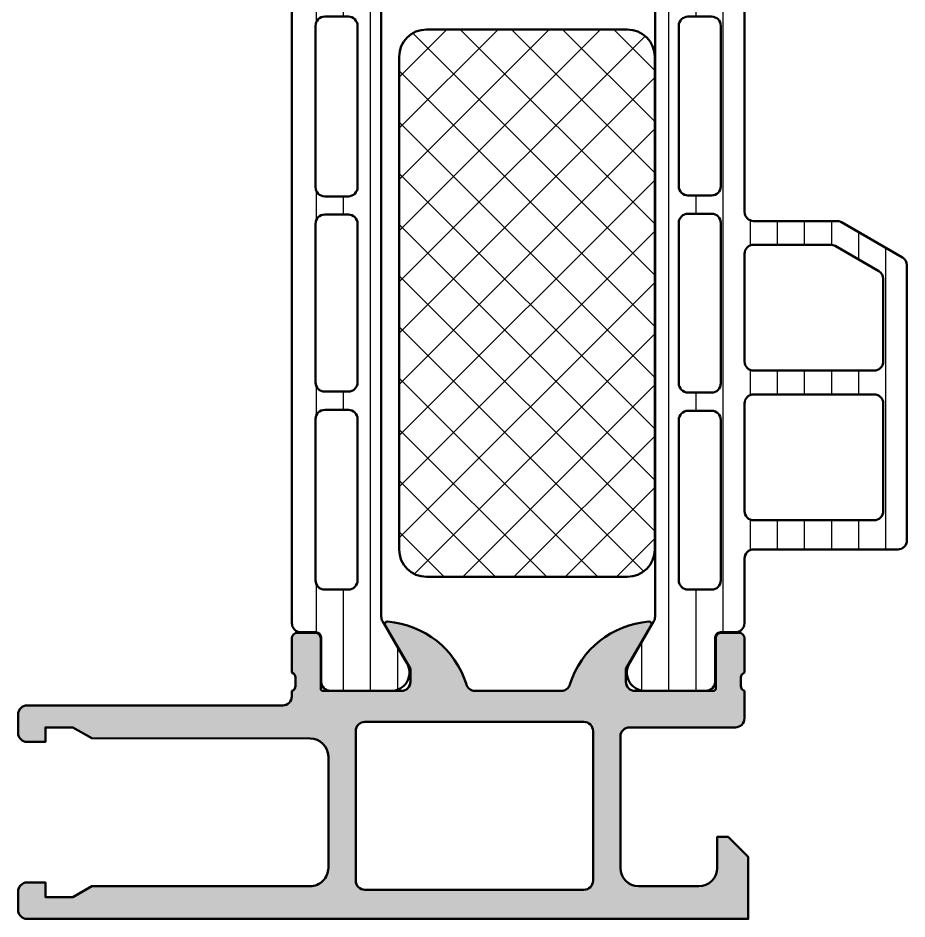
# Model space of a CAD drawing. Extents: x 0 to 69, y 0 to 75.
# Drawn here: x 0 to 48.7, y 0 to 49.37 of the extents above; entities that cross this region are included whole.
import ezdxf

# ---------------------------------------------------------------- set-up
doc = ezdxf.new("R2010")
doc.units = 0
for name, color, linetype, lineweight in [('0S-Alu contour', 7, 'Continuous', 50), ('0S-Alu hatch', 252, 'Continuous', 25), ('0S-Plastic contour', 254, 'Continuous', 50), ('0S-Plastic hatch', 253, 'Continuous', 25), ('0S-PT contour', 91, 'Continuous', 50), ('0S-PT hatch', 103, 'Continuous', 25)]:
    doc.layers.add(name, color=color, linetype=linetype, lineweight=lineweight)
pattern_1 = [(90, (0, 0), (-1.4859, 0), [])]

# ---------------------------------------------------------------- blocks, each defined once
blk = doc.blocks.new('391640__57F4841A_8E5F_4AEF_8D72_EF0BA6376E39_')
at = {"layer": '0S-Alu hatch'}
h = blk.add_hatch(color=256, dxfattribs=at)
edge = h.paths.add_edge_path()
edge.add_line((-7.1e-15, 10.20070611864122), (-4.615e-13, 11.20252765612186))
edge.add_ellipse((0.4999999999997229, 11.20252765612186), major_axis=(-0.5000000000001844, 0), ratio=1, start_angle=269.97640643248565, end_angle=360, ccw=False)
edge.add_line((0.5002058927116125, 11.70252761373023), (14.49994390306346, 11.70095692889913))
edge.add_arc((14.4999999999993, 12.20095692575204), 0.4999999999997801, 269.9935717646517, 360)
edge.add_line((14.99999999999908, 12.20095692575204), (14.99999999999953, 12.5003734770396))
edge.add_arc((14.9211635534565, 12.76789406903269), 0.2788950563274086, 286.4198764194922, 361.1645893740976)
edge.add_line((15.20000099999952, 12.77356247703107), (15.20000099999951, 13.22715647703105))
edge.add_arc((14.92113290435633, 13.23281713650811), 0.278925541737161, 358.8371299271147, 433.5754054446465)
edge.add_line((14.99999999999949, 13.50036047703106), (14.99999999999945, 15.38037147703957))
edge.add_ellipse((15.29999999999945, 15.38037147703958), major_axis=(-0.2999999999999936, 0), ratio=1, start_angle=270, end_angle=360, ccw=False)
edge.add_line((15.29999999999945, 15.68037147703957), (16.27997431904223, 15.68037147703959))
edge.add_ellipse((16.27997431904223, 15.38037147703958), major_axis=(-0.3000000000000096, 0), ratio=1, start_angle=180, end_angle=270.0000000000007, ccw=False)
edge.add_line((16.57997431904224, 15.38037147703958), (16.5799743190423, 12.62036983565664))
edge.add_arc((16.6999743190423, 12.62036983565664), 0.120000000000001, 180, 270.000099348342)
edge.add_line((16.69997452711698, 12.50036983565683), (20.99999845198821, 12.50037729170797))
edge.add_arc((21.00001133424187, 13.00036440931594), 0.4999871177739237, 269.9985237644344, 360.0006019649143)
edge.add_line((21.4999984519882, 13.00036966231546), (21.49999845198818, 13.70037423995017))
edge.add_line((21.49999845198818, 13.70037423995017), (20.11914478022393, 16.09209081206247))
edge.add_ellipse((20.23753055012083, 16.16044064370761), major_axis=(-0.1367000000000044, 0), ratio=1, start_angle=-94.4727263920621, end_angle=29.999918520386075, ccw=False)
edge.add_ellipse((19.8642665127718, 11.38863218905955), major_axis=(-4.923085062803546, 0), ratio=1, start_angle=197.2895527157367, end_angle=265.52727360794245, ccw=False)
edge.add_arc((25.04230951399229, 13.00037729170768), 0.4999999999996086, 197.2895527157381, 270.0000000000033)
edge.add_line((25.04230951399232, 12.50037729170807), (29.75769048600585, 12.50037729170807))
edge.add_arc((29.75769048600588, 13.00037729170768), 0.4999999999996092, 269.9999999999968, 342.7104472842616)
edge.add_ellipse((34.93573348722637, 11.38863218905955), major_axis=(-4.923085062803544, 0), ratio=1, start_angle=274.4727263920575, end_angle=342.7104472842633, ccw=False)
edge.add_ellipse((34.56246944987734, 16.16044064370761), major_axis=(-0.1367000000000026, 0), ratio=1, start_angle=150.0000814796147, end_angle=274.4727263920608, ccw=False)
edge.add_line((34.68085521977425, 16.09209081206247), (33.30000154800999, 13.70037423995017))
edge.add_line((33.30000154800999, 13.70037423995017), (33.30000154800997, 13.00036966231345))
edge.add_arc((33.79998866575629, 13.00036440931594), 0.4999871177739239, 179.9993980350857, 270.0014762355656)
edge.add_line((33.80000154800996, 12.50037729170797), (38.10002547288119, 12.50036983565683))
edge.add_arc((38.10002568095587, 12.62036983565664), 0.1200000000000002, 269.9999006516579, 360)
edge.add_line((38.22002568095587, 12.62036983565664), (38.22002568095593, 15.3803714770396))
edge.add_ellipse((38.52002568095593, 15.38037147703958), major_axis=(-0.3000000000000043, 0), ratio=1, start_angle=269.99999999999864, end_angle=360, ccw=False)
edge.add_line((38.52002568095594, 15.68037147703959), (39.49999999999872, 15.68037147703957))
edge.add_ellipse((39.49999999999872, 15.38037147703958), major_axis=(-0.29999999999999, 0), ratio=1, start_angle=180, end_angle=270, ccw=False)
edge.add_line((39.79999999999871, 15.38037147703958), (39.79999999999868, 13.50036047703106))
edge.add_arc((39.87886709564184, 13.23281713650811), 0.2789255417371593, 106.4245945553528, 181.1628700728853)
edge.add_line((39.59999899999866, 13.22715647703105), (39.59999899999865, 12.77356247703107))
edge.add_arc((39.87883644654355, 12.76789406903265), 0.2788950563292857, 178.8354106259018, 253.5801235805073)
edge.add_line((39.79999999999998, 12.50037347703776), (39.79999999999998, 10.99999999999999))
edge.add_ellipse((39.29999999999998, 11), major_axis=(-0.5, 0), ratio=1, start_angle=90, end_angle=180, ccw=False)
edge.add_line((39.29999999999998, 10.5), (33.5, 10.5))
edge.add_arc((33.5, 10), 0.5, 90, 180)
edge.add_line((32.99999999999999, 10), (33.00000000000002, 2.800000000000011))
edge.add_arc((34.00000000000002, 2.800000000000011), 1, 180, 270)
edge.add_line((34.00000000000002, 1.800000000000011), (37.3, 1.800000000000011))
edge.add_arc((37.3, 2.800000000000011), 1, 270, 360)
edge.add_line((38.3, 2.800000000000011), (38.3, 4.5))
edge.add_line((38.3, 4.5), (38.9, 4.5))
edge.add_line((38.9, 4.5), (40, 3.400000000000005))
edge.add_line((40, 3.400000000000005), (40, 0))
edge.add_line((40, 0), (0.4999998317707579, 0.0003963651321328))
edge.add_ellipse((0.5000000000655476, 0.5003963651976592), major_axis=(-0.5000000000655547, 0), ratio=1, start_angle=0, end_angle=89.9999807148377, ccw=False)
edge.add_line((-7.1e-15, 0.5003963651976592), (-7.1e-15, 1.500373477039374))
edge.add_ellipse((0.4999999999998792, 1.500373477039602), major_axis=(-0.4999999999998864, 0), ratio=1, start_angle=270.0000000000391, end_angle=360, ccw=False)
edge.add_line((0.4999999999995381, 2.000373477039488), (1.499952587890213, 2.000373477039488))
edge.add_line((1.499952587890213, 2.000373477039488), (1.499952587890213, 1.199927920398863))
edge.add_line((1.499952587890213, 1.199927920398863), (2.999952587890213, 1.199927920398863))
edge.add_line((2.999952587890213, 1.199927920398863), (4.040299210357254, 1.800579423008571))
edge.add_line((4.040299210357254, 1.800579423008571), (15.99984386901814, 1.799265498219142))
edge.add_arc((15.99995492538559, 2.799265061905736), 0.9999995698533547, 269.9936369361072, 360.0000249938498)
edge.add_line((16.99995449523884, 2.79926549813052), (16.9999544952393, 8.899711245594176))
edge.add_arc((15.99995466912876, 8.899711424385394), 0.9999998261105549, 359.9999897547162, 449.9943272447731)
edge.add_line((16.00005367736775, 9.899711245594634), (4.038745674895828, 9.90089094072357))
edge.add_line((4.038745674895828, 9.90089094072357), (2.999952587890213, 10.50063287645389))
edge.add_line((2.999952587890213, 10.50063287645389), (1.499952587890213, 10.50063287645355))
edge.add_line((1.499952587890213, 10.50063287645355), (1.499952587890668, 9.700706118641051))
edge.add_line((1.499952587890668, 9.700706118641051), (0.4999999999999929, 9.700706118641051))
edge.add_ellipse((0.5000000000001635, 10.20070611864122), major_axis=(-0.5000000000001706, 0), ratio=1, start_angle=0, end_angle=89.99999999998039, ccw=False)
edge = h.paths.add_edge_path()
edge.add_arc((31.00000000000014, 10.30037347703913), 0.4999999999998579, 0, 89.99999999996417)
edge.add_line((31.00000000000045, 10.80037347703899), (18.99999961852972, 10.80037347703899))
edge.add_arc((18.99999961852994, 10.30037347703921), 0.4999999999997727, 90.00000000002605, 180)
edge.add_line((18.49999961853017, 10.30037347703921), (18.49999961853017, 2.10039337259252))
edge.add_arc((18.9999967458978, 2.100390619168769), 0.4999971273752095, 179.9996844789419, 270.0003291812611)
edge.add_line((18.99999961852972, 1.600393491801811), (31.00000000000045, 1.60039349180181))
edge.add_arc((31.00000000000045, 2.10039349180181), 0.5, 270, 360)
edge.add_line((31.50000000000045, 2.10039349180181), (31.49999999999999, 10.30037347703899))
at = {"layer": '0S-Alu contour', "color": 7}
for points in [[(21.4999984519882, 13.00036966231546), (21.49999845198818, 13.70037423995017), (20.11914478022393, 16.09209081206247)], [(34.68085521977425, 16.09209081206247), (33.30000154800999, 13.70037423995017), (33.30000154800997, 13.00036966231345)], [(14.99999999999949, 13.50036047703106), (14.99999999999945, 15.38037147703957)], [(15.29999999999945, 15.68037147703957), (16.27997431904223, 15.68037147703959)], [(16.57997431904224, 15.38037147703958), (16.5799743190423, 12.62036983565664)], [(38.22002568095587, 12.62036983565664), (38.22002568095593, 15.3803714770396)], [(38.52002568095594, 15.68037147703959), (39.49999999999872, 15.68037147703957)], [(39.79999999999871, 15.38037147703958), (39.79999999999868, 13.50036047703106)], [(15.20000099999952, 12.77356247703107), (15.20000099999951, 13.22715647703105)], [(39.59999899999866, 13.22715647703105), (39.59999899999865, 12.77356247703107)], [(14.99999999999908, 12.20095692575204), (14.99999999999953, 12.5003734770396)], [(16.69997452711698, 12.50036983565683), (20.99999845198821, 12.50037729170797)], [(25.04230951399232, 12.50037729170807), (29.75769048600585, 12.50037729170807)], [(33.80000154800996, 12.50037729170797), (38.10002547288119, 12.50036983565683)], [(39.79999999999998, 12.50037347703776), (39.79999999999998, 10.99999999999999)], [(0.5002058927116125, 11.70252761373023), (14.49994390306346, 11.70095692889913)], [(-7.1e-15, 10.20070611864122), (-4.615e-13, 11.20252765612186)], [(16.00005367736775, 9.899711245594634), (4.038745674895828, 9.90089094072357), (2.999952587890213, 10.50063287645389), (1.499952587890213, 10.50063287645355), (1.499952587890668, 9.700706118641051), (0.4999999999999929, 9.700706118641051)], [(31.00000000000045, 10.80037347703899), (18.99999961852972, 10.80037347703899)], [(39.29999999999998, 10.5), (33.5, 10.5)], [(18.49999961853017, 10.30037347703921), (18.49999961853017, 2.10039337259252)], [(31.50000000000045, 2.10039349180181), (31.49999999999999, 10.30037347703899)], [(32.99999999999999, 10), (33.00000000000002, 2.800000000000011)], [(16.99995449523884, 2.79926549813052), (16.9999544952393, 8.899711245594176)], [(38.3, 2.800000000000011), (38.3, 4.5), (38.9, 4.5), (40, 3.400000000000005), (40, 0), (0.4999998317707579, 0.0003963651321328)], [(0.4999999999995381, 2.000373477039488), (1.499952587890213, 2.000373477039488), (1.499952587890213, 1.199927920398863), (2.999952587890213, 1.199927920398863), (4.040299210357254, 1.800579423008571), (15.99984386901814, 1.799265498219142)], [(-7.1e-15, 0.5003963651976592), (-7.1e-15, 1.500373477039374)], [(18.99999961852972, 1.600393491801811), (31.00000000000045, 1.60039349180181)], [(34.00000000000002, 1.800000000000011), (37.3, 1.800000000000011)]]:
    blk.add_lwpolyline(points, dxfattribs=at)
at = {"layer": '0S-Alu contour', "color": 7, "extrusion": (0, 0, -1)}
for centre, radius, start, end in [((-20.23753055012083, 16.16044064370761), 0.1367000000000044, 330.0000814796139, 94.47272639206219), ((-19.8642665127718, 11.38863218905955), 4.923085062803546, 94.47272639205757, 162.7104472842633), ((-34.93573348722637, 11.38863218905955), 4.923085062803544, 17.28955271573672, 85.52727360794252), ((-34.56246944987734, 16.16044064370761), 0.1367000000000026, 85.52727360793921, 209.9999185203853), ((-15.29999999999945, 15.38037147703958), 0.2999999999999936, 0, 90), ((-16.27997431904223, 15.38037147703958), 0.3000000000000096, 89.99999999999935, 180), ((-38.52002568095593, 15.38037147703958), 0.3000000000000043, 0, 90.00000000000136), ((-39.49999999999872, 15.38037147703958), 0.29999999999999, 90, 180), ((-0.4999999999997229, 11.20252765612186), 0.5000000000001844, 0, 90.02359356751433), ((-39.29999999999998, 11), 0.5, 180, 270), ((-0.5000000000001635, 10.20070611864122), 0.5000000000001706, 270.0000000000196, 0), ((-0.4999999999998792, 1.500373477039602), 0.4999999999998864, 0, 89.99999999996092), ((-0.5000000000655476, 0.5003963651976592), 0.5000000000655547, 270.0000192851623, 0)]:
    blk.add_arc(centre, radius, start, end, dxfattribs=at)
at = {"layer": '0S-Alu contour', "color": 7}
for centre, radius, start, end in [((14.92113290435633, 13.23281713650811), 0.278925541737161, 358.8371299271147, 73.57540544464658), ((39.87886709564184, 13.23281713650811), 0.2789255417371593, 106.4245945553528, 181.1628700728853), ((21.00001133424187, 13.00036440931594), 0.4999871177739237, 269.9985237644344, 0.0006019649143335), ((25.04230951399229, 13.00037729170768), 0.4999999999996086, 197.2895527157381, 270.0000000000033), ((29.75769048600588, 13.00037729170768), 0.4999999999996092, 269.9999999999968, 342.7104472842616), ((33.79998866575629, 13.00036440931594), 0.4999871177739239, 179.9993980350857, 270.0014762355656), ((14.9211635534565, 12.76789406903269), 0.2788950563274086, 286.4198764194922, 1.16458937409755), ((16.6999743190423, 12.62036983565664), 0.120000000000001, 180, 270.000099348342), ((38.10002568095587, 12.62036983565664), 0.1200000000000002, 269.9999006516579, 0), ((39.87883644654355, 12.76789406903265), 0.2788950563292857, 178.8354106259018, 253.5801235805073), ((14.4999999999993, 12.20095692575204), 0.4999999999997801, 269.9935717646517, 0), ((18.99999961852994, 10.30037347703921), 0.4999999999997727, 90.00000000002605, 180), ((31.00000000000014, 10.30037347703913), 0.4999999999998579, 0, 89.99999999996417), ((33.5, 10), 0.5, 90, 180), ((15.99995466912876, 8.899711424385394), 0.9999998261105549, 359.9999897547162, 89.99432724477315), ((15.99995492538559, 2.799265061905736), 0.9999995698533547, 269.9936369361072, 2.49938498285e-05), ((34.00000000000002, 2.800000000000011), 1, 180, 270), ((37.3, 2.800000000000011), 1, 270, 0), ((18.9999967458978, 2.100390619168769), 0.4999971273752095, 179.9996844789419, 270.0003291812611), ((31.00000000000045, 2.10039349180181), 0.5, 270, 0)]:
    blk.add_arc(centre, radius, start, end, dxfattribs=at)
blk = doc.blocks.new('284859__B7024DF9_6A6F_461F_AE00_BA2FCC493668___5808A128_F6DF_4F3F_8D8E_EA54B2DCFA4C_')
at = {"layer": '0S-Plastic hatch'}
h = blk.add_hatch(dxfattribs=at)
h.set_pattern_fill('ANSI31', color=256, scale=0.4680000000000001, angle=45, style=0)
h.set_pattern_definition(pattern_1)
edge = h.paths.add_edge_path()
edge.add_line((39.80000000000003, 38.74997711190565), (39.80000000000009, 51.28998011190556))
edge.add_arc((39.30000000000008, 51.28998011190557), 0.5000000000000071, 0, 89.99999999997311)
edge.add_line((39.30000000000032, 51.78998011190558), (38.48966866665906, 51.78998011190592))
edge.add_ellipse((38.48966866665922, 52.08998011190562), major_axis=(-0.2999999999996987, 0), ratio=1, start_angle=0, end_angle=89.99999999997152, ccw=False)
edge.add_line((38.18966866665951, 52.08998011190585), (38.19000061705636, 54.48997849484247))
edge.add_arc((37.68500463961798, 54.48498118725995), 0.505020702854866, 0.5669654820551857, 90.5675704444371)
edge.add_line((37.68000199999257, 54.98997711190568), (34.21341889164509, 54.98997711190527))
edge.add_arc((34.35578421278308, 54.0000333249222), 1.000128284796057, 98.1836833498021, 212.7290913977187)
edge.add_line((33.51443992344517, 53.45929644542572), (34.83300366125203, 51.17566777117475))
edge.add_ellipse((34.40000000000011, 50.92565211298047), major_axis=(-0.4999999999998866, 0), ratio=1, start_angle=180, end_angle=210.0020718972267, ccw=False)
edge.add_line((34.9, 50.9256521129804), (34.90000000000005, 16.56883039795))
edge.add_ellipse((34.39999999999975, 16.56883039795013), major_axis=(-0.5000000000003127, 0), ratio=1, start_angle=150.0020786985221, end_angle=180, ccw=False)
edge.add_line((34.83302177164059, 16.31884610787308), (33.5157097778966, 14.03700362425426))
edge.add_arc((34.35511239376712, 13.49760059110902), 0.9977737136728778, 147.2750591980438, 261.8204672459818)
edge.add_line((34.21315378352178, 12.50997711190565), (37.69036626582848, 12.50997711190565))
edge.add_arc((37.69036890545339, 13.00997308934453), 0.4999959774458533, 269.9996975188328, 360.0003024817733)
edge.add_line((38.19036488289228, 13.00997572896984), (38.19003293249519, 15.40997411190609))
edge.add_ellipse((38.49003293249525, 15.40997411190621), major_axis=(-0.300000000000054, 0), ratio=1, start_angle=270.00000000007327, end_angle=360, ccw=False)
edge.add_line((38.49003293249487, 15.70997411190627), (39.30000000000009, 15.70997411190638))
edge.add_arc((39.30000000000003, 16.20997411190639), 0.5000000000000018, 270.0000000000065, 360)
edge.add_line((39.80000000000003, 16.20997411190638), (39.80000000000003, 19.74997711190577))
edge.add_ellipse((40.30000000000002, 19.74997711190573), major_axis=(-0.4999999999999858, 0), ratio=1, start_angle=269.9999999999992, end_angle=360, ccw=False)
edge.add_line((40.30000000000002, 20.24997711190572), (48.19999999999989, 20.24997711190572))
edge.add_arc((48.20000000000001, 20.74997711190577), 0.500000000000057, 269.999999999987, 360)
edge.add_line((48.70000000000007, 20.74997711190566), (48.69999999999995, 35.82510598130937))
edge.add_arc((48.2, 35.8251059813093), 0.4999999999999503, 0, 60.00000000001085)
edge.add_line((48.44999999999989, 36.25811868320152), (45.11602540378443, 38.18298981379788))
edge.add_arc((44.86602540378433, 37.74997711190538), 0.5000000000002842, 60.00000000000657, 90.00000000000733)
edge.add_line((44.86602540378427, 38.24997711190567), (40.29999999999997, 38.24997711190564))
edge.add_ellipse((40.30000000000001, 38.74997711190562), major_axis=(-0.4999999999999787, 0), ratio=1, start_angle=0, end_angle=89.99999999999591, ccw=False)
edge = h.paths.add_edge_path()
edge.add_line((39.80000000000003, 22.34997711190568), (39.79999999999992, 28.24997711190558))
edge.add_ellipse((40.29999999999999, 28.2499771119056), major_axis=(-0.500000000000071, 0), ratio=1, start_angle=269.9999999999951, end_angle=360, ccw=False)
edge.add_line((40.30000000000003, 28.74997711190566), (46.90000000000005, 28.74997711190564))
edge.add_ellipse((46.90000000000005, 28.24997711190569), major_axis=(-0.4999999999999432, 0), ratio=1, start_angle=180, end_angle=270, ccw=False)
edge.add_line((47.4, 28.2499771119057), (47.39999999999993, 22.34997711190571))
edge.add_ellipse((46.89999999999995, 22.34997711190569), major_axis=(-0.4999999999999858, 0), ratio=1, start_angle=89.9999999999983, end_angle=180, ccw=False)
edge.add_line((46.89999999999994, 21.84997711190571), (40.30000000000009, 21.84997711190568))
edge.add_ellipse((40.30000000000006, 22.34997711190571), major_axis=(-0.5000000000000285, 0), ratio=1, start_angle=0, end_angle=90.00000000000318, ccw=False)
edge = h.paths.add_edge_path()
edge.add_ellipse((40.30000000000002, 36.44997711190573), major_axis=(-0.499999999999929, 0), ratio=1, start_angle=270.0000000000049, end_angle=360, ccw=False)
edge.add_line((40.29999999999997, 36.94997711190566), (44.51769145362386, 36.94997711190566))
edge.add_ellipse((44.51769145362391, 36.44997711190557), major_axis=(-0.5000000000000903, 0), ratio=1, start_angle=240.000000000006, end_angle=270.0000000000057, ccw=False)
edge.add_line((44.76769145362392, 36.88298981379789), (47.15000000000006, 35.50756333325494))
edge.add_ellipse((46.90000000000003, 35.07455063136276), major_axis=(-0.4999999999999787, 0), ratio=1, start_angle=180, end_angle=239.9999999999946, ccw=False)
edge.add_line((47.4, 35.07455063136273), (47.4, 30.54997711190562))
edge.add_ellipse((46.90000000000001, 30.54997711190566), major_axis=(-0.4999999999999858, 0), ratio=1, start_angle=89.99999999999193, end_angle=180, ccw=False)
edge.add_line((46.89999999999994, 30.04997711190568), (40.30000000000003, 30.04997711190568))
edge.add_ellipse((40.30000000000003, 30.54997711190568), major_axis=(-0.5, 0), ratio=1, start_angle=0, end_angle=90, ccw=False)
edge.add_line((39.80000000000003, 30.54997711190565), (39.80000000000009, 36.44997711190566))
edge = h.paths.add_edge_path()
edge.add_line((36.70000000000001, 27.84997711190568), (38.00000000000002, 27.84997711190568))
edge.add_ellipse((38.00000000000002, 27.34997711190568), major_axis=(-0.5, 0), ratio=1, start_angle=180, end_angle=270, ccw=False)
edge.add_line((38.50000000000002, 27.34997711190568), (38.50000000000008, 18.5499771119057))
edge.add_ellipse((38.00000000000004, 18.54997711190571), major_axis=(-0.5000000000000427, 0), ratio=1, start_angle=89.9999999999983, end_angle=180, ccw=False)
edge.add_line((38.00000000000002, 18.04997711190567), (36.70000000000001, 18.04997711190567))
edge.add_ellipse((36.70000000000001, 18.54997711190567), major_axis=(-0.5, 0), ratio=1, start_angle=0, end_angle=90, ccw=False)
edge.add_line((36.20000000000001, 18.54997711190567), (36.20000000000001, 27.34997711190562))
edge.add_ellipse((36.70000000000004, 27.34997711190565), major_axis=(-0.5000000000000285, 0), ratio=1, start_angle=270.00000000000324, end_angle=360, ccw=False)
edge = h.paths.add_edge_path()
edge.add_line((36.70000000000007, 38.64997711190567), (37.99999999999997, 38.64997711190569))
edge.add_ellipse((37.99999999999998, 38.14997711190576), major_axis=(-0.499999999999929, 0), ratio=1, start_angle=180, end_angle=270.00000000000165, ccw=False)
edge.add_line((38.49999999999991, 38.14997711190572), (38.49999999999996, 29.34997711190571))
edge.add_ellipse((37.99999999999994, 29.34997711190571), major_axis=(-0.5000000000000285, 0), ratio=1, start_angle=89.9999999999967, end_angle=180, ccw=False)
edge.add_line((37.99999999999991, 28.84997711190568), (36.70000000000001, 28.84997711190568))
edge.add_ellipse((36.70000000000001, 29.34997711190568), major_axis=(-0.5, 0), ratio=1, start_angle=0, end_angle=90, ccw=False)
edge.add_line((36.20000000000001, 29.34997711190568), (36.20000000000001, 38.14997711190569))
edge.add_ellipse((36.70000000000008, 38.14997711190559), major_axis=(-0.500000000000071, 0), ratio=1, start_angle=270.00000000000165, end_angle=360, ccw=False)
edge = h.paths.add_edge_path()
edge.add_line((36.70000000000001, 49.44997711190567), (37.99999999999991, 49.44997711190567))
edge.add_ellipse((37.99999999999991, 48.94997711190567), major_axis=(-0.5, 0), ratio=1, start_angle=180, end_angle=270, ccw=False)
edge.add_line((38.49999999999991, 48.94997711190567), (38.49999999999996, 40.1499771119056))
edge.add_ellipse((38.00000000000005, 40.1499771119056), major_axis=(-0.4999999999999148, 0), ratio=1, start_angle=89.99999999998369, end_angle=180, ccw=False)
edge.add_line((37.99999999999991, 39.64997711190569), (36.70000000000007, 39.64997711190569))
edge.add_ellipse((36.70000000000005, 40.14997711190573), major_axis=(-0.5000000000000427, 0), ratio=1, start_angle=0, end_angle=90.00000000000159, ccw=False)
edge.add_line((36.20000000000001, 40.14997711190572), (36.20000000000001, 48.94997711190567))
edge.add_ellipse((36.70000000000001, 48.94997711190567), major_axis=(-0.5, 0), ratio=1, start_angle=270, end_angle=360, ccw=False)
at = {"layer": '0S-Alu contour', "color": 7}
for points in [[(36.70000000000001, 49.44997711190567), (37.99999999999991, 49.44997711190567)], [(36.20000000000001, 40.14997711190572), (36.20000000000001, 48.94997711190567)], [(38.49999999999991, 48.94997711190567), (38.49999999999996, 40.1499771119056)], [(37.99999999999991, 39.64997711190569), (36.70000000000007, 39.64997711190569)], [(36.70000000000007, 38.64997711190567), (37.99999999999997, 38.64997711190569)], [(36.20000000000001, 29.34997711190568), (36.20000000000001, 38.14997711190569)], [(38.49999999999991, 38.14997711190572), (38.49999999999996, 29.34997711190571)], [(40.29999999999997, 36.94997711190566), (44.51769145362386, 36.94997711190566)], [(44.76769145362392, 36.88298981379789), (47.15000000000006, 35.50756333325494)], [(39.80000000000003, 30.54997711190565), (39.80000000000009, 36.44997711190566)], [(47.4, 35.07455063136273), (47.4, 30.54997711190562)], [(46.89999999999994, 30.04997711190568), (40.30000000000003, 30.04997711190568)], [(37.99999999999991, 28.84997711190568), (36.70000000000001, 28.84997711190568)], [(40.30000000000003, 28.74997711190566), (46.90000000000005, 28.74997711190564)], [(39.80000000000003, 22.34997711190568), (39.79999999999992, 28.24997711190558)], [(47.4, 28.2499771119057), (47.39999999999993, 22.34997711190571)], [(36.70000000000001, 27.84997711190568), (38.00000000000002, 27.84997711190568)], [(36.20000000000001, 18.54997711190567), (36.20000000000001, 27.34997711190562)], [(38.50000000000002, 27.34997711190568), (38.50000000000008, 18.5499771119057)], [(46.89999999999994, 21.84997711190571), (40.30000000000009, 21.84997711190568)], [(38.00000000000002, 18.04997711190567), (36.70000000000001, 18.04997711190567)]]:
    blk.add_lwpolyline(points, dxfattribs=at)
at = {"layer": '0S-Alu contour', "color": 7, "extrusion": (0, 0, -1)}
for centre, radius, start, end in [((-36.70000000000001, 48.94997711190567), 0.5, 0, 90), ((-37.99999999999991, 48.94997711190567), 0.5, 90, 180), ((-36.70000000000005, 40.14997711190573), 0.5000000000000427, 269.9999999999984, 0), ((-38.00000000000005, 40.1499771119056), 0.4999999999999148, 180, 270.0000000000163), ((-36.70000000000008, 38.14997711190559), 0.500000000000071, 0, 89.99999999999837), ((-37.99999999999998, 38.14997711190576), 0.499999999999929, 89.99999999999837, 180), ((-40.30000000000002, 36.44997711190573), 0.499999999999929, 0, 89.99999999999511), ((-44.51769145362391, 36.44997711190557), 0.5000000000000903, 89.99999999999429, 119.999999999994), ((-46.90000000000003, 35.07455063136276), 0.4999999999999787, 120.0000000000054, 180), ((-40.30000000000003, 30.54997711190568), 0.5, 270, 0), ((-46.90000000000001, 30.54997711190566), 0.4999999999999858, 180, 270.0000000000081), ((-36.70000000000001, 29.34997711190568), 0.5, 270, 0), ((-37.99999999999994, 29.34997711190571), 0.5000000000000285, 180, 270.0000000000033), ((-40.29999999999999, 28.2499771119056), 0.500000000000071, 0, 90.00000000000487), ((-46.90000000000005, 28.24997711190569), 0.4999999999999432, 90, 180), ((-36.70000000000004, 27.34997711190565), 0.5000000000000285, 0, 89.99999999999675), ((-38.00000000000002, 27.34997711190568), 0.5, 90, 180), ((-40.30000000000006, 22.34997711190571), 0.5000000000000285, 269.9999999999968, 0), ((-46.89999999999995, 22.34997711190569), 0.4999999999999858, 180, 270.0000000000017), ((-36.70000000000001, 18.54997711190567), 0.5, 270, 0), ((-38.00000000000004, 18.54997711190571), 0.5000000000000427, 180, 270.0000000000017)]:
    blk.add_arc(centre, radius, start, end, dxfattribs=at)
at = {"layer": '0S-Plastic contour', "color": 7}
for points in [[(37.68000199999257, 54.98997711190568), (34.21341889164509, 54.98997711190527)], [(38.18966866665951, 52.08998011190585), (38.19000061705636, 54.48997849484247)], [(33.51443992344517, 53.45929644542572), (34.83300366125203, 51.17566777117475)], [(39.30000000000032, 51.78998011190558), (38.48966866665906, 51.78998011190592)], [(34.9, 50.9256521129804), (34.90000000000005, 16.56883039795)], [(39.80000000000003, 38.74997711190565), (39.80000000000009, 51.28998011190556)], [(44.86602540378427, 38.24997711190567), (40.29999999999997, 38.24997711190564)], [(48.44999999999989, 36.25811868320152), (45.11602540378443, 38.18298981379788)], [(48.70000000000007, 20.74997711190566), (48.69999999999995, 35.82510598130937)], [(40.30000000000002, 20.24997711190572), (48.19999999999989, 20.24997711190572)], [(39.80000000000003, 16.20997411190638), (39.80000000000003, 19.74997711190577)], [(34.83302177164059, 16.31884610787308), (33.5157097778966, 14.03700362425426)], [(38.19036488289228, 13.00997572896984), (38.19003293249519, 15.40997411190609)], [(38.49003293249487, 15.70997411190627), (39.30000000000009, 15.70997411190638)], [(34.21315378352178, 12.50997711190565), (37.69036626582848, 12.50997711190565)]]:
    blk.add_lwpolyline(points, dxfattribs=at)
for centre, radius, start, end in [((34.35578421278308, 54.0000333249222), 1.000128284796057, 98.1836833498021, 212.7290913977187), ((37.68500463961798, 54.48498118725995), 0.505020702854866, 0.5669654820551857, 90.5675704444371), ((39.30000000000008, 51.28998011190557), 0.5000000000000071, 0, 89.99999999997311), ((44.86602540378433, 37.74997711190538), 0.5000000000002842, 60.00000000000657, 90.00000000000733), ((48.2, 35.8251059813093), 0.4999999999999503, 0, 60.00000000001085), ((48.20000000000001, 20.74997711190577), 0.500000000000057, 269.999999999987, 0), ((39.30000000000003, 16.20997411190639), 0.5000000000000018, 270.0000000000065, 0), ((34.35511239376712, 13.49760059110902), 0.9977737136728778, 147.2750591980438, 261.8204672459818), ((37.69036890545339, 13.00997308934453), 0.4999959774458533, 269.9996975188328, 0.0003024817733149)]:
    blk.add_arc(centre, radius, start, end, dxfattribs=at)
at = {"layer": '0S-Plastic contour', "color": 7, "extrusion": (0, 0, -1)}
for centre, radius, start, end in [((-38.48966866665922, 52.08998011190562), 0.2999999999996987, 270.0000000000285, 0), ((-34.40000000000011, 50.92565211298047), 0.4999999999998866, 149.9979281027733, 180), ((-40.30000000000001, 38.74997711190562), 0.4999999999999787, 270.0000000000041, 0), ((-40.30000000000002, 19.74997711190573), 0.4999999999999858, 0, 90.00000000000081), ((-34.39999999999975, 16.56883039795013), 0.5000000000003127, 180, 209.997921301478), ((-38.49003293249525, 15.40997411190621), 0.300000000000054, 0, 89.99999999992671)]:
    blk.add_arc(centre, radius, start, end, dxfattribs=at)
blk = doc.blocks.new('442670__79F32EC4_C32B_4583_B479_8B552D2DD02C_')
at = {"layer": '0S-PT hatch'}
h = blk.add_hatch(dxfattribs=at)
h.set_pattern_fill('ANSI37', color=256, scale=0.625, angle=90, style=0)
h.set_pattern_definition([(135, (0, 0), (-1.403165018917055, -1.403165018917055), []), (225, (0, 0), (1.403165018917055, -1.403165018917055), [])])
edge = h.paths.add_edge_path()
edge.add_ellipse((22.38000000000003, 47.2472412554652), major_axis=(-1.5, 0), ratio=1, start_angle=270.0000000000001, end_angle=360, ccw=False)
edge.add_line((22.38000000000003, 48.74724125546521), (33.38000000000003, 48.74724125546521))
edge.add_ellipse((33.38000000000003, 47.24724125546519), major_axis=(-1.500000000000007, 0), ratio=1, start_angle=180, end_angle=269.9999999999997, ccw=False)
edge.add_line((34.88000000000003, 47.24724125546519), (34.88000000000003, 20.2472412554652))
edge.add_ellipse((33.38000000000003, 20.2472412554652), major_axis=(-1.5, 0), ratio=1, start_angle=90, end_angle=180, ccw=False)
edge.add_line((33.38000000000003, 18.7472412554652), (22.38000000000003, 18.7472412554652))
edge.add_ellipse((22.38000000000003, 20.24724125546521), major_axis=(-1.5, 0), ratio=1, start_angle=0, end_angle=90, ccw=False)
edge.add_line((20.88000000000004, 20.24724125546521), (20.88000000000003, 47.2472412554652))
at = {"layer": '0S-PT contour', "color": 7}
for points in [[(22.38000000000003, 48.74724125546521), (33.38000000000003, 48.74724125546521)], [(20.88000000000004, 20.24724125546521), (20.88000000000003, 47.2472412554652)], [(34.88000000000003, 47.24724125546519), (34.88000000000003, 20.2472412554652)], [(33.38000000000003, 18.7472412554652), (22.38000000000003, 18.7472412554652)]]:
    blk.add_lwpolyline(points, dxfattribs=at)
at = {"layer": '0S-PT contour', "color": 7, "extrusion": (0, 0, -1)}
for centre, radius, start, end in [((-22.38000000000003, 47.2472412554652), 1.5, 0, 89.99999999999987), ((-33.38000000000003, 47.24724125546519), 1.500000000000007, 90.00000000000028, 180), ((-22.38000000000003, 20.24724125546521), 1.5, 270, 0), ((-33.38000000000003, 20.2472412554652), 1.5, 180, 270)]:
    blk.add_arc(centre, radius, start, end, dxfattribs=at)
blk = doc.blocks.new('284859__388516C3_6296_43BF_8AC7_7725531FAF4A___44FD3CF5_B6E3_4A6C_AA51_8E0DF509702F_')
at = {"layer": '0S-Plastic hatch'}
h = blk.add_hatch(dxfattribs=at)
h.set_pattern_fill('ANSI31', color=256, scale=0.4680000000000001, angle=45, style=0)
h.set_pattern_definition(pattern_1)
edge = h.paths.add_edge_path()
edge.add_line((16.30920053280116, 51.79203150504839), (15.49886919998626, 51.79200287863018))
edge.add_arc((15.49888463137056, 51.29200555777035), 0.4999973210979623, 90.00176831585989, 180.0023822800018)
edge.add_line((14.99888731070479, 51.29198476856688), (14.99999999999953, 16.20949141688366))
edge.add_arc((15.49999732085939, 16.20950684826796), 0.4999973210979819, 180.001768315893, 270.0023822799114)
edge.add_line((15.50001811006208, 15.70950952760218), (16.31034944287698, 15.70953815402037))
edge.add_ellipse((16.3103603091113, 15.40953815421717), major_axis=(-0.2999999999999952, 0), ratio=1, start_angle=180.0020752978986, end_angle=270.0020752978861, ccw=False)
edge.add_line((16.61036030891451, 15.40954902045156), (16.61011528833369, 13.00955062706601))
edge.add_arc((17.11011126553992, 13.00956609768576), 0.4999959774455781, 180.0017728167248, 270.0023777790721)
edge.add_line((17.11013201540982, 12.50957012067075), (20.58667351121567, 12.50969676813483))
edge.add_arc((20.4443270103339, 13.49950968760553), 0.9999960709244795, 278.1836833497853, 392.7290913977266)
edge.add_line((21.28556007655414, 14.04017508335606), (19.96700764709774, 16.32378417260543))
edge.add_ellipse((20.40001130834978, 16.57379983079983), major_axis=(-0.5000000000000524, 0), ratio=1, start_angle=0.0021352027151237962, end_angle=30.00207189723028, ccw=False)
edge.add_line((19.90001130869692, 16.57378119764104), (19.89892499626585, 50.92804995324003))
edge.add_ellipse((20.39892499595655, 50.92806754086184), major_axis=(-0.5000000000000253, 0), ratio=1, start_angle=-29.997921301462725, end_angle=0.002015393048509395, ccw=False)
edge.add_line((19.96590322431588, 51.17805183093864), (21.28429022210292, 53.46175643219372))
edge.add_arc((20.44301799144414, 54.0023608862882), 0.999996070924482, 327.2750591980466, 441.8204672459871)
edge.add_line((20.58529278835835, 54.99218411496463), (17.1087512925525, 54.99205746750053))
edge.add_arc((17.10876676317226, 54.4920614902943), 0.4999959774455675, 90.00177281669993, 180.0023777790715)
edge.add_line((16.60877078615725, 54.49204074042441), (16.60918966637005, 52.09204237108591))
edge.add_ellipse((16.30918966656684, 52.09203150485159), major_axis=(-0.3000000000000005, 0), ratio=1, start_angle=90.00207529788543, end_angle=180.0020752978986, ccw=False)
edge = h.paths.add_edge_path()
edge.add_line((16.79946527341282, 27.90091876880364), (18.09945937972556, 27.90091876880365))
edge.add_ellipse((18.09946301908229, 27.40092240816039), major_axis=(-0.4999963606565073, 0), ratio=1, start_angle=179.9995829571355, end_angle=270.0004170425963, ccw=False)
edge.add_line((18.59945937972555, 27.40091876880133), (18.59945937972555, 18.55092487231933))
edge.add_ellipse((18.09946301908217, 18.5509212329627), major_axis=(-0.499996360656621, 0), ratio=1, start_angle=89.9995829574151, end_angle=180.0004170428646, ccw=False)
edge.add_line((18.09945937972555, 18.05092487231933), (16.79946527345765, 18.05092487231933))
edge.add_ellipse((16.79944870066083, 18.5509248741323), major_axis=(-0.5000000020876209, 0), ratio=1, start_angle=0, end_angle=90.00189910261747, ccw=False)
edge.add_line((16.29944869857321, 18.5509248741323), (16.29944869857321, 27.40091876879844))
edge.add_ellipse((16.79944870073051, 27.40091876692099), major_axis=(-0.5000000021573042, 0), ratio=1, start_angle=269.9981009105044, end_angle=360, ccw=False)
edge = h.paths.add_edge_path()
edge.add_ellipse((16.79943343979453, 48.95093402689425), major_axis=(-0.4999847412109304, 0), ratio=1, start_angle=269.9999999999996, end_angle=360, ccw=False)
edge.add_line((16.79943343979453, 49.45091876810519), (18.09944412094688, 49.45091876810519))
edge.add_ellipse((18.09944412094688, 48.95090350931614), major_axis=(-0.5000152587890554, 0), ratio=1, start_angle=180, end_angle=270.0000000000008, ccw=False)
edge.add_line((18.59945937973594, 48.95090350931095), (18.59945937973594, 40.10092487162326))
edge.add_ellipse((18.09946301909262, 40.1009212322642), major_axis=(-0.4999963606565677, 0), ratio=1, start_angle=89.9995829574089, end_angle=180.0004170428646, ccw=False)
edge.add_line((18.09945937973594, 39.60092487162088), (16.79946527346802, 39.60092487162088))
edge.add_ellipse((16.79944870067122, 40.10092487343384), major_axis=(-0.5000000020876209, 0), ratio=1, start_angle=0, end_angle=90.00189910261543, ccw=False)
edge.add_line((16.29944869858359, 40.10092487161573), (16.2994486985836, 48.95093402689425))
edge = h.paths.add_edge_path()
edge.add_line((16.29944869858358, 29.40091876810519), (16.29944869858359, 38.10092487162087))
edge.add_ellipse((16.79944869858359, 38.10092487162087), major_axis=(-0.5, 0), ratio=1, start_angle=270, end_angle=360, ccw=False)
edge.add_line((16.79944869858359, 38.60092487162088), (18.09945937973595, 38.60092487162088))
edge.add_ellipse((18.09945937973595, 38.10092487162089), major_axis=(-0.4999999999999894, 0), ratio=1, start_angle=180, end_angle=270, ccw=False)
edge.add_line((18.59945937973594, 38.10092487162089), (18.59945937973594, 29.40091876809999))
edge.add_ellipse((18.09945937973592, 29.4009187681052), major_axis=(-0.5000000000000142, 0), ratio=1, start_angle=90.000000001192, end_angle=180, ccw=False)
edge.add_line((18.09945937974633, 28.90091876810519), (16.799448698594, 28.90091876810519))
edge.add_ellipse((16.79944869858358, 29.40091876810519), major_axis=(-0.5, 0), ratio=1, start_angle=0, end_angle=90.00000000119371, ccw=False)
at = {"layer": '0S-Alu contour', "color": 7}
for points in [[(16.79943343979453, 49.45091876810519), (18.09944412094688, 49.45091876810519)], [(16.29944869858359, 40.10092487161573), (16.2994486985836, 48.95093402689425)], [(18.59945937973594, 48.95090350931095), (18.59945937973594, 40.10092487162326)], [(18.09945937973594, 39.60092487162088), (16.79946527346802, 39.60092487162088)], [(16.79944869858359, 38.60092487162088), (18.09945937973595, 38.60092487162088)], [(16.29944869858358, 29.40091876810519), (16.29944869858359, 38.10092487162087)], [(18.59945937973594, 38.10092487162089), (18.59945937973594, 29.40091876809999)], [(18.09945937974633, 28.90091876810519), (16.799448698594, 28.90091876810519)], [(16.79946527341282, 27.90091876880364), (18.09945937972556, 27.90091876880365)], [(16.29944869857321, 18.5509248741323), (16.29944869857321, 27.40091876879844)], [(18.59945937972555, 27.40091876880133), (18.59945937972555, 18.55092487231933)], [(18.09945937972555, 18.05092487231933), (16.79946527345765, 18.05092487231933)]]:
    blk.add_lwpolyline(points, dxfattribs=at)
at = {"layer": '0S-Alu contour', "color": 7, "extrusion": (0, 0, -1)}
for centre, radius, start, end in [((-16.79943343979453, 48.95093402689425), 0.4999847412109304, 0, 90.0000000000004), ((-18.09944412094688, 48.95090350931614), 0.5000152587890554, 89.9999999999992, 180), ((-16.79944870067122, 40.10092487343384), 0.5000000020876209, 269.9981008973846, 0), ((-18.09946301909262, 40.1009212322642), 0.4999963606565677, 179.9995829571354, 270.0004170425911), ((-16.79944869858359, 38.10092487162087), 0.5, 0, 90), ((-18.09945937973595, 38.10092487162089), 0.4999999999999894, 90, 180), ((-16.79944869858358, 29.40091876810519), 0.5, 269.9999999988063, 0), ((-18.09945937973592, 29.4009187681052), 0.5000000000000142, 180, 269.999999998808), ((-16.79944870073051, 27.40091876692099), 0.5000000021573042, 0, 90.00189908949562), ((-18.09946301908229, 27.40092240816039), 0.4999963606565073, 89.99958295740367, 180.0004170428646), ((-16.79944870066083, 18.5509248741323), 0.5000000020876209, 269.9981008973825, 0), ((-18.09946301908217, 18.5509212329627), 0.499996360656621, 179.9995829571354, 270.0004170425849)]:
    blk.add_arc(centre, radius, start, end, dxfattribs=at)
at = {"layer": '0S-Plastic contour', "color": 7}
for points in [[(20.58529278835835, 54.99218411496463), (17.1087512925525, 54.99205746750053)], [(16.60877078615725, 54.49204074042441), (16.60918966637005, 52.09204237108591)], [(19.96590322431588, 51.17805183093864), (21.28429022210292, 53.46175643219372)], [(16.30920053280116, 51.79203150504839), (15.49886919998626, 51.79200287863018)], [(14.99888731070479, 51.29198476856688), (14.99999999999953, 16.20949141688366)], [(19.90001130869692, 16.57378119764104), (19.89892499626585, 50.92804995324003)], [(21.28556007655414, 14.04017508335606), (19.96700764709774, 16.32378417260543)], [(15.50001811006208, 15.70950952760218), (16.31034944287698, 15.70953815402037)], [(16.61036030891451, 15.40954902045156), (16.61011528833369, 13.00955062706601)], [(17.11013201540982, 12.50957012067075), (20.58667351121567, 12.50969676813483)]]:
    blk.add_lwpolyline(points, dxfattribs=at)
for centre, radius, start, end in [((17.10876676317226, 54.4920614902943), 0.4999959774455675, 90.00177281669993, 180.0023777790715), ((20.44301799144414, 54.0023608862882), 0.999996070924482, 327.2750591980466, 81.82046724598716), ((15.49888463137056, 51.29200555777035), 0.4999973210979623, 90.00176831585989, 180.0023822800018), ((15.49999732085939, 16.20950684826796), 0.4999973210979819, 180.001768315893, 270.0023822799114), ((20.4443270103339, 13.49950968760553), 0.9999960709244795, 278.1836833497853, 32.72909139772663), ((17.11011126553992, 13.00956609768576), 0.4999959774455781, 180.0017728167248, 270.0023777790721)]:
    blk.add_arc(centre, radius, start, end, dxfattribs=at)
at = {"layer": '0S-Plastic contour', "color": 7, "extrusion": (0, 0, -1)}
for centre, radius, start, end in [((-16.30918966656684, 52.09203150485159), 0.3000000000000005, 179.9979247021014, 269.9979247021146), ((-20.39892499595655, 50.92806754086184), 0.5000000000000253, 359.9979846069515, 29.99792130146268), ((-20.40001130834978, 16.57379983079983), 0.5000000000000524, 329.9979281027697, 359.9978647972849), ((-16.3103603091113, 15.40953815421717), 0.2999999999999952, 89.99792470211386, 179.9979247021014)]:
    blk.add_arc(centre, radius, start, end, dxfattribs=at)
blk = doc.blocks.new('442670__B5DFA70A_3630_4321_8AF9_447799A877B4_')
at = {"layer": '0S-Alu contour', "color": 7}
blk.add_blockref('391640__57F4841A_8E5F_4AEF_8D72_EF0BA6376E39_', (0, 0), dxfattribs=at)
at = {"layer": '0S-Plastic contour', "color": 7}
for name in ['284859__388516C3_6296_43BF_8AC7_7725531FAF4A___44FD3CF5_B6E3_4A6C_AA51_8E0DF509702F_', '284859__B7024DF9_6A6F_461F_AE00_BA2FCC493668___5808A128_F6DF_4F3F_8D8E_EA54B2DCFA4C_']:
    blk.add_blockref(name, (0, 0), dxfattribs=at)
at = {"layer": '0S-PT contour', "color": 7}
blk.add_blockref('442670__79F32EC4_C32B_4583_B479_8B552D2DD02C_', (0, 0), dxfattribs=at)

msp = doc.modelspace()

# ---------------------------------------------------------------- block references
at = {"layer": '0S-Alu contour', "color": 7}
msp.add_blockref('442670__B5DFA70A_3630_4321_8AF9_447799A877B4_', (0, 0), dxfattribs=at)

doc.saveas('drawing.dxf')
